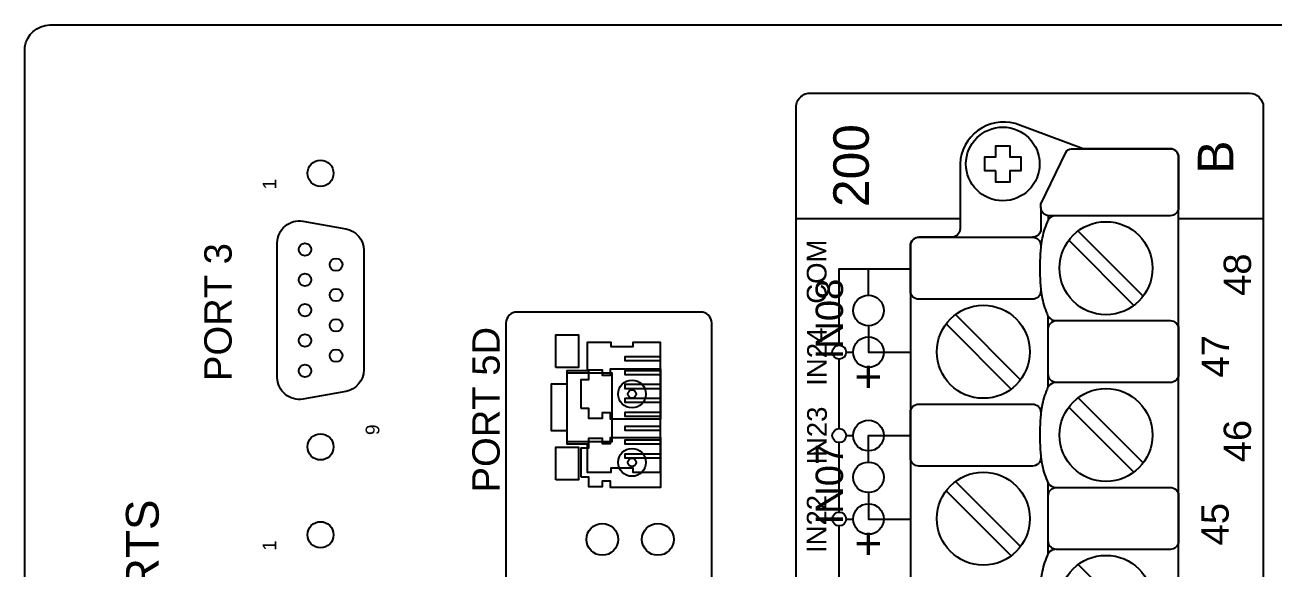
# Model space of a CAD drawing. Extents: x 1 to 47, y 1 to 35.
# Drawn here: x 27.057 to 31.546, y 18.289 to 20.243 of the extents above; entities that cross this region are included whole.
import ezdxf

# ---------------------------------------------------------------- set-up
doc = ezdxf.new("R2010")
doc.units = 0
doc.header["$MEASUREMENT"] = 0
for name, color, linetype in [('2_01__X__NONE', 7, 'CONTINUOUS'), ('2_05__0__PORTS_5C__5D_-_ET', 7, 'CONTINUOUS'), ('2_06__2__PORTS_5C__5D_-_ET', 7, 'CONTINUOUS'), ('2_07__4__PORTS_5C__5D_-_ET', 7, 'CONTINUOUS'), ('4_01__0__EMPTY', 7, 'CONTINUOUS'), ('4_02__1___8__INDEPENDENT_I', 7, 'CONTINUOUS'), ('4_03__2___8__OPTOISOLATED_', 7, 'CONTINUOUS'), ('4_04__4___24__OPTOISOLATED', 7, 'CONTINUOUS'), ('4_05__5___8__INDEPENDENT_I', 7, 'CONTINUOUS'), ('4_06__6___8__INDEPENDENT_I', 7, 'CONTINUOUS'), ('4_07__7___8__OPTOISOLATED_', 7, 'CONTINUOUS'), ('4_08__8___8__OPTOISOLATED_', 7, 'CONTINUOUS'), ('7_00______DWG_', 7, 'CONTINUOUS')]:
    doc.layers.add(name, color=color, linetype=linetype)
doc.styles.add('ARIAL', font='arial.ttf')

msp = doc.modelspace()

# ---------------------------------------------------------------- linework, layer by layer
at = {"layer": '2_01__X__NONE'}
msp.add_lwpolyline([(28.787, 16.9526), (28.787, 15.6651, 0.414211), (28.827, 15.6251), (29.487, 15.6251, 0.414207), (29.527, 15.6651), (29.527, 16.9526, 0.414215), (29.487, 16.9926), (29.477, 16.9926), (29.477, 17.8426), (29.487, 17.8426, 0.414209), (29.527, 17.8826), (29.527, 19.1701, 0.414218), (29.487, 19.2101), (28.827, 19.2101, 0.414218), (28.787, 19.1701), (28.787, 17.8826, 0.414209), (28.827, 17.8426), (28.837, 17.8426), (28.837, 16.9926), (28.827, 16.9926, 0.414218)], format="xyb", close=True, dxfattribs=at)
at = {"layer": '2_05__0__PORTS_5C__5D_-_ET'}
for points in [[(28.9662, 19.0109), (28.9662, 19.1279), (29.0482, 19.1279), (29.0482, 19.0109)], [(29.0072, 18.7824), (28.9512, 18.7824), (28.9512, 18.9524), (29.0072, 18.9524), (29.0072, 18.9994), (29.0802, 18.9994), (29.0802, 19.1019), (29.1647, 19.1019), (29.1647, 19.0864), (29.2447, 19.0864), (29.2447, 19.1019), (29.3422, 19.1019), (29.3422, 18.6329), (29.2447, 18.6329), (29.2447, 18.6484), (29.1647, 18.6484), (29.1647, 18.6329), (29.0802, 18.6329), (29.0802, 18.7354), (29.0072, 18.7354)], [(29.0072, 18.7434), (29.0072, 18.9914), (29.1682, 18.9914), (29.1682, 18.7434)], [(28.9662, 18.6069), (28.9662, 18.7239), (29.0482, 18.7239), (29.0482, 18.6069)]]:
    msp.add_lwpolyline(points, close=True, dxfattribs=at)
for points in [[(29.3422, 19.0345), (29.2152, 19.0345), (29.2152, 19.0502), (29.3422, 19.0502)], [(29.3422, 18.9845), (29.2152, 18.9845), (29.2152, 19.0002), (29.3422, 19.0002)], [(29.3422, 18.9345), (29.2152, 18.9345), (29.2152, 18.9502), (29.3422, 18.9502)], [(29.3422, 18.8845), (29.2152, 18.8845), (29.2152, 18.9002), (29.3422, 18.9002)], [(29.3422, 18.8345), (29.2152, 18.8345), (29.2152, 18.8502), (29.3422, 18.8502)], [(29.3422, 18.7845), (29.2152, 18.7845), (29.2152, 18.8002), (29.3422, 18.8002)], [(29.3422, 18.7345), (29.2152, 18.7345), (29.2152, 18.7502), (29.3422, 18.7502)], [(29.3422, 18.6845), (29.2152, 18.6845), (29.2152, 18.7002), (29.3422, 18.7002)]]:
    msp.add_lwpolyline(points, dxfattribs=at)
for centre in [(29.1333, 18.3924), (29.3333, 18.3923)]:
    msp.add_circle(centre, 0.0571, dxfattribs=at)
at = {"layer": '2_06__2__PORTS_5C__5D_-_ET'}
for points in [[(29.0574, 18.8628), (29.0574, 18.9678), (29.0854, 18.9678), (29.0854, 19.0028), (29.1334, 19.0028), (29.1334, 18.9833), (29.1634, 18.9833), (29.1634, 19.0053), (29.3434, 19.0053), (29.3434, 18.8253), (29.1634, 18.8253), (29.1634, 18.8473), (29.1334, 18.8473), (29.1334, 18.8278), (29.0854, 18.8278), (29.0854, 18.8628)], [(29.0574, 18.6168), (29.0574, 18.7218), (29.0854, 18.7218), (29.0854, 18.7568), (29.1334, 18.7568), (29.1334, 18.7373), (29.1634, 18.7373), (29.1634, 18.7593), (29.3434, 18.7593), (29.3434, 18.5793), (29.1634, 18.5793), (29.1634, 18.6013), (29.1334, 18.6013), (29.1334, 18.5818), (29.0854, 18.5818), (29.0854, 18.6168)]]:
    msp.add_lwpolyline(points, close=True, dxfattribs=at)
for centre, radius in [((29.2404, 18.9153), 0.05), ((29.2404, 18.9153), 0.015), ((29.2404, 18.6693), 0.05), ((29.2404, 18.6693), 0.015), ((29.1333, 18.3924), 0.0571), ((29.3333, 18.3923), 0.0571)]:
    msp.add_circle(centre, radius, dxfattribs=at)
at = {"layer": '2_07__4__PORTS_5C__5D_-_ET'}
for points in [[(28.9662, 19.0109), (28.9662, 19.1279), (29.0482, 19.1279), (29.0482, 19.0109)], [(29.0072, 18.7824), (28.9512, 18.7824), (28.9512, 18.9524), (29.0072, 18.9524), (29.0072, 18.9994), (29.0802, 18.9994), (29.0802, 19.1019), (29.1647, 19.1019), (29.1647, 19.0864), (29.2447, 19.0864), (29.2447, 19.1019), (29.3422, 19.1019), (29.3422, 18.6329), (29.2447, 18.6329), (29.2447, 18.6484), (29.1647, 18.6484), (29.1647, 18.6329), (29.0802, 18.6329), (29.0802, 18.7354), (29.0072, 18.7354)], [(29.0072, 18.7434), (29.0072, 18.9914), (29.1682, 18.9914), (29.1682, 18.7434)], [(28.9662, 18.6069), (28.9662, 18.7239), (29.0482, 18.7239), (29.0482, 18.6069)]]:
    msp.add_lwpolyline(points, close=True, dxfattribs=at)
for points in [[(29.3422, 19.0345), (29.2152, 19.0345), (29.2152, 19.0502), (29.3422, 19.0502)], [(29.3422, 18.9845), (29.2152, 18.9845), (29.2152, 19.0002), (29.3422, 19.0002)], [(29.3422, 18.9345), (29.2152, 18.9345), (29.2152, 18.9502), (29.3422, 18.9502)], [(29.3422, 18.8845), (29.2152, 18.8845), (29.2152, 18.9002), (29.3422, 18.9002)], [(29.3422, 18.8345), (29.2152, 18.8345), (29.2152, 18.8502), (29.3422, 18.8502)], [(29.3422, 18.7845), (29.2152, 18.7845), (29.2152, 18.8002), (29.3422, 18.8002)], [(29.3422, 18.7345), (29.2152, 18.7345), (29.2152, 18.7502), (29.3422, 18.7502)], [(29.3422, 18.6845), (29.2152, 18.6845), (29.2152, 18.7002), (29.3422, 18.7002)]]:
    msp.add_lwpolyline(points, dxfattribs=at)
for centre in [(29.1333, 18.3924), (29.3333, 18.3923)]:
    msp.add_circle(centre, 0.0571, dxfattribs=at)
at = {"layer": '4_01__0__EMPTY'}
msp.add_lwpolyline([(31.1761, 14.7556, 0.414213), (31.2061, 14.7856), (31.2062, 19.7674, 0.414214), (31.1762, 19.7974), (30.8631, 19.7974), (30.6184, 19.8883, 0.480048), (30.4202, 19.7433), (30.4202, 19.5091, -0.414214), (30.3902, 19.4791), (30.272, 19.4791, 0.414212), (30.242, 19.4491), (30.2419, 19.4491), (30.2419, 14.468, 0.414215), (30.2719, 14.438), (30.5848, 14.4381), (30.8296, 14.3472, 0.47859), (31.0281, 14.4922), (31.0281, 14.7256, -0.414214), (31.0581, 14.7556)], format="xyb", close=True, dxfattribs=at)
msp.add_lwpolyline([(30.5491, 19.7179), (30.5088, 19.7179), (30.5088, 19.7678), (30.5491, 19.7678), (30.5491, 19.8079), (30.599, 19.8079), (30.599, 19.7678), (30.639, 19.7678), (30.639, 19.7179), (30.599, 19.7179), (30.599, 19.6777), (30.5491, 19.6777)], close=True, dxfattribs=at)
msp.add_circle((30.5739, 19.7428), 0.1324, dxfattribs=at)
at = {"layer": '4_02__1___8__INDEPENDENT_I'}
for points in [[(31.1761, 14.7556, 0.414213), (31.2061, 14.7856), (31.2062, 19.7674, 0.414214), (31.1762, 19.7974), (30.8631, 19.7974), (30.6184, 19.8883, 0.480048), (30.4202, 19.7433), (30.4202, 19.5091, -0.414214), (30.3902, 19.4791), (30.272, 19.4791, 0.414212), (30.242, 19.4491), (30.2419, 19.4491), (30.2419, 14.468, 0.414215), (30.2719, 14.438), (30.5848, 14.4381), (30.8296, 14.3472, 0.47859), (31.0281, 14.4922), (31.0281, 14.7256, -0.414214), (31.0581, 14.7556)], [(31.206, 19.7707), (31.2062, 19.5864, -0.414214), (31.1762, 19.5564), (30.7391, 19.5564, -0.390527), (30.7108, 19.5864), (30.7108, 19.5986), (30.8005, 19.7845, -0.241514), (30.8205, 19.7974), (31.1762, 19.7974, -0.422157)]]:
    msp.add_lwpolyline(points, format="xyb", close=True, dxfattribs=at)
msp.add_lwpolyline([(30.5491, 19.7179), (30.5088, 19.7179), (30.5088, 19.7678), (30.5491, 19.7678), (30.5491, 19.8079), (30.599, 19.8079), (30.599, 19.7678), (30.639, 19.7678), (30.639, 19.7179), (30.599, 19.7179), (30.599, 19.6777), (30.5491, 19.6777)], close=True, dxfattribs=at)
for points in [[(30.7108, 19.5864), (30.7109, 19.5091, -0.414214), (30.6809, 19.4791)], [(30.7589, 19.5564, 0.127742), (30.7435, 19.5486, 0.081668), (30.7333, 19.533, 0.0591), (30.714, 19.4693, 0.034646), (30.7069, 19.3678, 0.03436), (30.714, 19.2671, 0.0591), (30.7333, 19.2034, 0.081668), (30.7435, 19.1877, 0.191033), (30.7674, 19.1792)], [(30.7107, 19.2941), (30.7107, 19.2862, -0.414214), (30.6807, 19.2562), (30.2719, 19.2562, -0.414214), (30.2419, 19.2862), (30.2419, 19.4491, -0.414214), (30.2719, 19.4791), (30.6807, 19.4791, -0.414214), (30.7107, 19.4491), (30.7107, 19.4423)], [(30.7374, 19.1492, -0.414214), (30.7674, 19.1792), (31.1761, 19.1792, -0.414214), (31.2061, 19.1492), (31.2061, 18.9864, -0.414214), (31.1761, 18.9564), (30.7674, 18.9564, -0.414214), (30.7374, 18.9864)], [(30.7674, 18.9571, 0.191033), (30.7435, 18.9486, 0.081668), (30.7333, 18.933, 0.0591), (30.714, 18.8693, 0.034646), (30.7069, 18.7678, 0.03436), (30.714, 18.6671, 0.0591), (30.7333, 18.6034, 0.081668), (30.7435, 18.5877, 0.191033), (30.7674, 18.5792)], [(30.7107, 18.6941), (30.7107, 18.6862, -0.414214), (30.6807, 18.6562), (30.2719, 18.6562, -0.414214), (30.2419, 18.6862), (30.2419, 18.8491, -0.414214), (30.2719, 18.8791), (30.6807, 18.8791, -0.414214), (30.7107, 18.8491), (30.7107, 18.8422)], [(30.7374, 18.5492, -0.414214), (30.7674, 18.5792), (31.1761, 18.5792, -0.414214), (31.2061, 18.5492), (31.2061, 18.3864, -0.414214), (31.1761, 18.3564), (30.7674, 18.3564, -0.414214), (30.7374, 18.3864)], [(30.7674, 18.3571, 0.191033), (30.7435, 18.3486, 0.081668), (30.7333, 18.333, 0.0591), (30.714, 18.2693, 0.034646), (30.7069, 18.1678, 0.03436), (30.714, 18.0671, 0.0591), (30.7333, 18.0034, 0.081668), (30.7435, 17.9877, 0.191033), (30.7674, 17.9792)]]:
    msp.add_lwpolyline(points, format="xyb", dxfattribs=at)
for points in [[(30.7367, 19.5567), (30.7367, 19.5396)], [(30.8447, 19.5016), (31.0789, 19.2674)], [(30.8113, 19.4681), (31.0455, 19.234)], [(30.0908, 19.2707), (30.0908, 19.3657), (30.2419, 19.3657)], [(30.4038, 19.2009), (30.6379, 18.9667)], [(30.7374, 18.9406), (30.7374, 19.1957)], [(30.0908, 19.1607), (30.0908, 19.0657), (30.2419, 19.0657)], [(30.3703, 19.1675), (30.6045, 18.9333)], [(30.8447, 18.9016), (31.0789, 18.6674)], [(30.8113, 18.8681), (31.0455, 18.634)], [(30.0908, 18.6707), (30.0908, 18.7657), (30.2419, 18.7657)], [(30.4038, 18.6009), (30.6379, 18.3667)], [(30.7374, 18.3406), (30.7374, 18.5957)], [(30.0908, 18.5607), (30.0908, 18.4657), (30.2419, 18.4657)], [(30.3703, 18.5675), (30.6045, 18.3333)], [(30.8447, 18.3016), (31.0789, 18.0674)]]:
    msp.add_lwpolyline(points, dxfattribs=at)
for centre, radius in [((30.5739, 19.7428), 0.1324), ((30.9451, 19.3678), 0.1673), ((30.0908, 19.2157), 0.055), ((30.5041, 19.0671), 0.1673), ((30.9451, 18.7678), 0.1673), ((30.0908, 18.6157), 0.055), ((30.5041, 18.4671), 0.1673), ((30.9451, 18.1678), 0.1673)]:
    msp.add_circle(centre, radius, dxfattribs=at)
at = {"layer": '4_03__2___8__OPTOISOLATED_'}
for points in [[(31.1761, 14.7556, 0.414213), (31.2061, 14.7856), (31.2062, 19.7674, 0.414214), (31.1762, 19.7974), (30.8631, 19.7974), (30.6184, 19.8883, 0.480048), (30.4202, 19.7433), (30.4202, 19.5091, -0.414214), (30.3902, 19.4791), (30.272, 19.4791, 0.414212), (30.242, 19.4491), (30.2419, 19.4491), (30.2419, 14.468, 0.414215), (30.2719, 14.438), (30.5848, 14.4381), (30.8296, 14.3472, 0.47859), (31.0281, 14.4922), (31.0281, 14.7256, -0.414214), (31.0581, 14.7556)], [(31.206, 19.7707), (31.2062, 19.5864, -0.414214), (31.1762, 19.5564), (30.7391, 19.5564, -0.390527), (30.7108, 19.5864), (30.7108, 19.5986), (30.8005, 19.7845, -0.241514), (30.8205, 19.7974), (31.1762, 19.7974, -0.422157)]]:
    msp.add_lwpolyline(points, format="xyb", close=True, dxfattribs=at)
msp.add_lwpolyline([(30.5491, 19.7179), (30.5088, 19.7179), (30.5088, 19.7678), (30.5491, 19.7678), (30.5491, 19.8079), (30.599, 19.8079), (30.599, 19.7678), (30.639, 19.7678), (30.639, 19.7179), (30.599, 19.7179), (30.599, 19.6777), (30.5491, 19.6777)], close=True, dxfattribs=at)
for points in [[(30.7108, 19.5864), (30.7109, 19.5091, -0.414214), (30.6809, 19.4791)], [(30.7589, 19.5564, 0.127742), (30.7435, 19.5486, 0.081668), (30.7333, 19.533, 0.0591), (30.714, 19.4693, 0.034646), (30.7069, 19.3678, 0.03436), (30.714, 19.2671, 0.0591), (30.7333, 19.2034, 0.081668), (30.7435, 19.1877, 0.191033), (30.7674, 19.1792)], [(30.7107, 19.2941), (30.7107, 19.2862, -0.414214), (30.6807, 19.2562), (30.2719, 19.2562, -0.414214), (30.2419, 19.2862), (30.2419, 19.4491, -0.414214), (30.2719, 19.4791), (30.6807, 19.4791, -0.414214), (30.7107, 19.4491), (30.7107, 19.4423)], [(30.7374, 19.1492, -0.414214), (30.7674, 19.1792), (31.1761, 19.1792, -0.414214), (31.2061, 19.1492), (31.2061, 18.9864, -0.414214), (31.1761, 18.9564), (30.7674, 18.9564, -0.414214), (30.7374, 18.9864)], [(30.7674, 18.9571, 0.191033), (30.7435, 18.9486, 0.081668), (30.7333, 18.933, 0.0591), (30.714, 18.8693, 0.034646), (30.7069, 18.7678, 0.03436), (30.714, 18.6671, 0.0591), (30.7333, 18.6034, 0.081668), (30.7435, 18.5877, 0.191033), (30.7674, 18.5792)], [(30.7107, 18.6941), (30.7107, 18.6862, -0.414214), (30.6807, 18.6562), (30.2719, 18.6562, -0.414214), (30.2419, 18.6862), (30.2419, 18.8491, -0.414214), (30.2719, 18.8791), (30.6807, 18.8791, -0.414214), (30.7107, 18.8491), (30.7107, 18.8422)], [(30.7374, 18.5492, -0.414214), (30.7674, 18.5792), (31.1761, 18.5792, -0.414214), (31.2061, 18.5492), (31.2061, 18.3864, -0.414214), (31.1761, 18.3564), (30.7674, 18.3564, -0.414214), (30.7374, 18.3864)], [(30.7674, 18.3571, 0.191033), (30.7435, 18.3486, 0.081668), (30.7333, 18.333, 0.0591), (30.714, 18.2693, 0.034646), (30.7069, 18.1678, 0.03436), (30.714, 18.0671, 0.0591), (30.7333, 18.0034, 0.081668), (30.7435, 17.9877, 0.191033), (30.7674, 17.9792)]]:
    msp.add_lwpolyline(points, format="xyb", dxfattribs=at)
for points in [[(30.7367, 19.5567), (30.7367, 19.5396)], [(30.8447, 19.5016), (31.0789, 19.2674)], [(30.8113, 19.4681), (31.0455, 19.234)], [(30.0908, 19.2707), (30.0908, 19.3657), (30.2419, 19.3657)], [(30.4038, 19.2009), (30.6379, 18.9667)], [(30.7374, 18.9406), (30.7374, 19.1957)], [(30.0908, 19.1607), (30.0908, 19.0657), (30.2419, 19.0657)], [(30.3703, 19.1675), (30.6045, 18.9333)], [(30.8447, 18.9016), (31.0789, 18.6674)], [(30.8113, 18.8681), (31.0455, 18.634)], [(30.0908, 18.6707), (30.0908, 18.7657), (30.2419, 18.7657)], [(30.4038, 18.6009), (30.6379, 18.3667)], [(30.7374, 18.3406), (30.7374, 18.5957)], [(30.0908, 18.5607), (30.0908, 18.4657), (30.2419, 18.4657)], [(30.3703, 18.5675), (30.6045, 18.3333)], [(30.8447, 18.3016), (31.0789, 18.0674)]]:
    msp.add_lwpolyline(points, dxfattribs=at)
for centre, radius in [((30.5739, 19.7428), 0.1324), ((30.9451, 19.3678), 0.1673), ((30.0908, 19.2157), 0.055), ((30.5041, 19.0671), 0.1673), ((30.9451, 18.7678), 0.1673), ((30.0908, 18.6157), 0.055), ((30.5041, 18.4671), 0.1673), ((30.9451, 18.1678), 0.1673)]:
    msp.add_circle(centre, radius, dxfattribs=at)
at = {"layer": '4_04__4___24__OPTOISOLATED'}
for points in [[(31.1761, 14.7556, 0.414213), (31.2061, 14.7856), (31.2062, 19.7674, 0.414214), (31.1762, 19.7974), (30.8631, 19.7974), (30.6184, 19.8883, 0.480048), (30.4202, 19.7433), (30.4202, 19.5091, -0.414214), (30.3902, 19.4791), (30.272, 19.4791, 0.414212), (30.242, 19.4491), (30.2419, 19.4491), (30.2419, 14.468, 0.414215), (30.2719, 14.438), (30.5848, 14.4381), (30.8296, 14.3472, 0.47859), (31.0281, 14.4922), (31.0281, 14.7256, -0.414214), (31.0581, 14.7556)], [(31.206, 19.7707), (31.2062, 19.5864, -0.414214), (31.1762, 19.5564), (30.7391, 19.5564, -0.390527), (30.7108, 19.5864), (30.7108, 19.5986), (30.8005, 19.7845, -0.241514), (30.8205, 19.7974), (31.1762, 19.7974, -0.422157)]]:
    msp.add_lwpolyline(points, format="xyb", close=True, dxfattribs=at)
msp.add_lwpolyline([(30.5491, 19.7179), (30.5088, 19.7179), (30.5088, 19.7678), (30.5491, 19.7678), (30.5491, 19.8079), (30.599, 19.8079), (30.599, 19.7678), (30.639, 19.7678), (30.639, 19.7179), (30.599, 19.7179), (30.599, 19.6777), (30.5491, 19.6777)], close=True, dxfattribs=at)
for points in [[(30.7108, 19.5864), (30.7109, 19.5091, -0.414214), (30.6809, 19.4791)], [(30.7589, 19.5564, 0.127742), (30.7435, 19.5486, 0.081668), (30.7333, 19.533, 0.0591), (30.714, 19.4693, 0.034646), (30.7069, 19.3678, 0.03436), (30.714, 19.2671, 0.0591), (30.7333, 19.2034, 0.081668), (30.7435, 19.1877, 0.191033), (30.7674, 19.1792)], [(30.7107, 19.2941), (30.7107, 19.2862, -0.414214), (30.6807, 19.2562), (30.2719, 19.2562, -0.414214), (30.2419, 19.2862), (30.2419, 19.4491, -0.414214), (30.2719, 19.4791), (30.6807, 19.4791, -0.414214), (30.7107, 19.4491), (30.7107, 19.4423)], [(30.7374, 19.1492, -0.414214), (30.7674, 19.1792), (31.1761, 19.1792, -0.414214), (31.2061, 19.1492), (31.2061, 18.9864, -0.414214), (31.1761, 18.9564), (30.7674, 18.9564, -0.414214), (30.7374, 18.9864)], [(30.7674, 18.9571, 0.191033), (30.7435, 18.9486, 0.081668), (30.7333, 18.933, 0.0591), (30.714, 18.8693, 0.034646), (30.7069, 18.7678, 0.03436), (30.714, 18.6671, 0.0591), (30.7333, 18.6034, 0.081668), (30.7435, 18.5877, 0.191033), (30.7674, 18.5792)], [(30.7107, 18.6941), (30.7107, 18.6862, -0.414214), (30.6807, 18.6562), (30.2719, 18.6562, -0.414214), (30.2419, 18.6862), (30.2419, 18.8491, -0.414214), (30.2719, 18.8791), (30.6807, 18.8791, -0.414214), (30.7107, 18.8491), (30.7107, 18.8422)], [(30.7374, 18.5492, -0.414214), (30.7674, 18.5792), (31.1761, 18.5792, -0.414214), (31.2061, 18.5492), (31.2061, 18.3864, -0.414214), (31.1761, 18.3564), (30.7674, 18.3564, -0.414214), (30.7374, 18.3864)], [(30.7674, 18.3571, 0.191033), (30.7435, 18.3486, 0.081668), (30.7333, 18.333, 0.0591), (30.714, 18.2693, 0.034646), (30.7069, 18.1678, 0.03436), (30.714, 18.0671, 0.0591), (30.7333, 18.0034, 0.081668), (30.7435, 17.9877, 0.191033), (30.7674, 17.9792)]]:
    msp.add_lwpolyline(points, format="xyb", dxfattribs=at)
for points in [[(30.7367, 19.5567), (30.7367, 19.5396)], [(30.8447, 19.5016), (31.0789, 19.2674)], [(30.8113, 19.4681), (31.0455, 19.234)], [(29.9858, 19.0907), (29.9858, 19.3657), (30.2419, 19.3657)], [(30.4038, 19.2009), (30.6379, 18.9667)], [(30.7374, 18.9406), (30.7374, 19.1957)], [(30.3703, 19.1675), (30.6045, 18.9333)], [(29.9858, 18.7907), (29.9858, 19.0407)], [(30.0108, 19.0657), (30.0358, 19.0657)], [(30.1458, 19.0657), (30.2419, 19.0657)], [(30.8447, 18.9016), (31.0789, 18.6674)], [(30.8113, 18.8681), (31.0455, 18.634)], [(30.0108, 18.7657), (30.0358, 18.7657)], [(30.1458, 18.7657), (30.2419, 18.7657)], [(29.9858, 18.4907), (29.9858, 18.7407)], [(30.4038, 18.6009), (30.6379, 18.3667)], [(30.7374, 18.3406), (30.7374, 18.5957)], [(30.3703, 18.5675), (30.6045, 18.3333)], [(30.0108, 18.4657), (30.0358, 18.4657)], [(30.1458, 18.4657), (30.2419, 18.4657)], [(29.9858, 18.1907), (29.9858, 18.4407)], [(30.8447, 18.3016), (31.0789, 18.0674)]]:
    msp.add_lwpolyline(points, dxfattribs=at)
for centre, radius in [((30.5739, 19.7428), 0.1324), ((30.9451, 19.3678), 0.1673), ((30.5041, 19.0671), 0.1673), ((29.9858, 19.0657), 0.025), ((30.0908, 19.0657), 0.055), ((30.9451, 18.7678), 0.1673), ((30.0908, 18.7657), 0.055), ((29.9858, 18.7657), 0.025), ((30.5041, 18.4671), 0.1673), ((30.0908, 18.4657), 0.055), ((29.9858, 18.4657), 0.025), ((30.9451, 18.1678), 0.1673)]:
    msp.add_circle(centre, radius, dxfattribs=at)
at = {"layer": '4_05__5___8__INDEPENDENT_I'}
for points in [[(31.1761, 14.7556, 0.414213), (31.2061, 14.7856), (31.2062, 19.7674, 0.414214), (31.1762, 19.7974), (30.8631, 19.7974), (30.6184, 19.8883, 0.480048), (30.4202, 19.7433), (30.4202, 19.5091, -0.414214), (30.3902, 19.4791), (30.272, 19.4791, 0.414212), (30.242, 19.4491), (30.2419, 19.4491), (30.2419, 14.468, 0.414215), (30.2719, 14.438), (30.5848, 14.4381), (30.8296, 14.3472, 0.47859), (31.0281, 14.4922), (31.0281, 14.7256, -0.414214), (31.0581, 14.7556)], [(31.206, 19.7707), (31.2062, 19.5864, -0.414214), (31.1762, 19.5564), (30.7391, 19.5564, -0.390527), (30.7108, 19.5864), (30.7108, 19.5986), (30.8005, 19.7845, -0.241514), (30.8205, 19.7974), (31.1762, 19.7974, -0.422157)]]:
    msp.add_lwpolyline(points, format="xyb", close=True, dxfattribs=at)
msp.add_lwpolyline([(30.5491, 19.7179), (30.5088, 19.7179), (30.5088, 19.7678), (30.5491, 19.7678), (30.5491, 19.8079), (30.599, 19.8079), (30.599, 19.7678), (30.639, 19.7678), (30.639, 19.7179), (30.599, 19.7179), (30.599, 19.6777), (30.5491, 19.6777)], close=True, dxfattribs=at)
for points in [[(30.7108, 19.5864), (30.7109, 19.5091, -0.414214), (30.6809, 19.4791)], [(30.7589, 19.5564, 0.127742), (30.7435, 19.5486, 0.081668), (30.7333, 19.533, 0.0591), (30.714, 19.4693, 0.034646), (30.7069, 19.3678, 0.03436), (30.714, 19.2671, 0.0591), (30.7333, 19.2034, 0.081668), (30.7435, 19.1877, 0.191033), (30.7674, 19.1792)], [(30.7107, 19.2941), (30.7107, 19.2862, -0.414214), (30.6807, 19.2562), (30.2719, 19.2562, -0.414214), (30.2419, 19.2862), (30.2419, 19.4491, -0.414214), (30.2719, 19.4791), (30.6807, 19.4791, -0.414214), (30.7107, 19.4491), (30.7107, 19.4423)], [(30.7374, 19.1492, -0.414214), (30.7674, 19.1792), (31.1761, 19.1792, -0.414214), (31.2061, 19.1492), (31.2061, 18.9864, -0.414214), (31.1761, 18.9564), (30.7674, 18.9564, -0.414214), (30.7374, 18.9864)], [(30.7674, 18.9571, 0.191033), (30.7435, 18.9486, 0.081668), (30.7333, 18.933, 0.0591), (30.714, 18.8693, 0.034646), (30.7069, 18.7678, 0.03436), (30.714, 18.6671, 0.0591), (30.7333, 18.6034, 0.081668), (30.7435, 18.5877, 0.191033), (30.7674, 18.5792)], [(30.7107, 18.6941), (30.7107, 18.6862, -0.414214), (30.6807, 18.6562), (30.2719, 18.6562, -0.414214), (30.2419, 18.6862), (30.2419, 18.8491, -0.414214), (30.2719, 18.8791), (30.6807, 18.8791, -0.414214), (30.7107, 18.8491), (30.7107, 18.8422)], [(30.7374, 18.5492, -0.414214), (30.7674, 18.5792), (31.1761, 18.5792, -0.414214), (31.2061, 18.5492), (31.2061, 18.3864, -0.414214), (31.1761, 18.3564), (30.7674, 18.3564, -0.414214), (30.7374, 18.3864)], [(30.7674, 18.3571, 0.191033), (30.7435, 18.3486, 0.081668), (30.7333, 18.333, 0.0591), (30.714, 18.2693, 0.034646), (30.7069, 18.1678, 0.03436), (30.714, 18.0671, 0.0591), (30.7333, 18.0034, 0.081668), (30.7435, 17.9877, 0.191033), (30.7674, 17.9792)]]:
    msp.add_lwpolyline(points, format="xyb", dxfattribs=at)
for points in [[(30.7367, 19.5567), (30.7367, 19.5396)], [(30.8447, 19.5016), (31.0789, 19.2674)], [(30.8113, 19.4681), (31.0455, 19.234)], [(30.0908, 19.2707), (30.0908, 19.3657), (30.2419, 19.3657)], [(30.4038, 19.2009), (30.6379, 18.9667)], [(30.7374, 18.9406), (30.7374, 19.1957)], [(30.0908, 19.1607), (30.0908, 19.0657), (30.2419, 19.0657)], [(30.3703, 19.1675), (30.6045, 18.9333)], [(30.8447, 18.9016), (31.0789, 18.6674)], [(30.8113, 18.8681), (31.0455, 18.634)], [(30.0908, 18.6707), (30.0908, 18.7657), (30.2419, 18.7657)], [(30.4038, 18.6009), (30.6379, 18.3667)], [(30.7374, 18.3406), (30.7374, 18.5957)], [(30.0908, 18.5607), (30.0908, 18.4657), (30.2419, 18.4657)], [(30.3703, 18.5675), (30.6045, 18.3333)], [(30.8447, 18.3016), (31.0789, 18.0674)]]:
    msp.add_lwpolyline(points, dxfattribs=at)
for centre, radius in [((30.5739, 19.7428), 0.1324), ((30.9451, 19.3678), 0.1673), ((30.0908, 19.2157), 0.055), ((30.5041, 19.0671), 0.1673), ((30.9451, 18.7678), 0.1673), ((30.0908, 18.6157), 0.055), ((30.5041, 18.4671), 0.1673), ((30.9451, 18.1678), 0.1673)]:
    msp.add_circle(centre, radius, dxfattribs=at)
at = {"layer": '4_06__6___8__INDEPENDENT_I'}
for points in [[(31.1761, 14.7556, 0.414213), (31.2061, 14.7856), (31.2062, 19.7674, 0.414214), (31.1762, 19.7974), (30.8631, 19.7974), (30.6184, 19.8883, 0.480048), (30.4202, 19.7433), (30.4202, 19.5091, -0.414214), (30.3902, 19.4791), (30.272, 19.4791, 0.414212), (30.242, 19.4491), (30.2419, 19.4491), (30.2419, 14.468, 0.414215), (30.2719, 14.438), (30.5848, 14.4381), (30.8296, 14.3472, 0.47859), (31.0281, 14.4922), (31.0281, 14.7256, -0.414214), (31.0581, 14.7556)], [(31.206, 19.7707), (31.2062, 19.5864, -0.414214), (31.1762, 19.5564), (30.7391, 19.5564, -0.390527), (30.7108, 19.5864), (30.7108, 19.5986), (30.8005, 19.7845, -0.241514), (30.8205, 19.7974), (31.1762, 19.7974, -0.422157)]]:
    msp.add_lwpolyline(points, format="xyb", close=True, dxfattribs=at)
msp.add_lwpolyline([(30.5491, 19.7179), (30.5088, 19.7179), (30.5088, 19.7678), (30.5491, 19.7678), (30.5491, 19.8079), (30.599, 19.8079), (30.599, 19.7678), (30.639, 19.7678), (30.639, 19.7179), (30.599, 19.7179), (30.599, 19.6777), (30.5491, 19.6777)], close=True, dxfattribs=at)
for points in [[(30.7108, 19.5864), (30.7109, 19.5091, -0.414214), (30.6809, 19.4791)], [(30.7589, 19.5564, 0.127742), (30.7435, 19.5486, 0.081668), (30.7333, 19.533, 0.0591), (30.714, 19.4693, 0.034646), (30.7069, 19.3678, 0.03436), (30.714, 19.2671, 0.0591), (30.7333, 19.2034, 0.081668), (30.7435, 19.1877, 0.191033), (30.7674, 19.1792)], [(30.7107, 19.2941), (30.7107, 19.2862, -0.414214), (30.6807, 19.2562), (30.2719, 19.2562, -0.414214), (30.2419, 19.2862), (30.2419, 19.4491, -0.414214), (30.2719, 19.4791), (30.6807, 19.4791, -0.414214), (30.7107, 19.4491), (30.7107, 19.4423)], [(30.7374, 19.1492, -0.414214), (30.7674, 19.1792), (31.1761, 19.1792, -0.414214), (31.2061, 19.1492), (31.2061, 18.9864, -0.414214), (31.1761, 18.9564), (30.7674, 18.9564, -0.414214), (30.7374, 18.9864)], [(30.7674, 18.9571, 0.191033), (30.7435, 18.9486, 0.081668), (30.7333, 18.933, 0.0591), (30.714, 18.8693, 0.034646), (30.7069, 18.7678, 0.03436), (30.714, 18.6671, 0.0591), (30.7333, 18.6034, 0.081668), (30.7435, 18.5877, 0.191033), (30.7674, 18.5792)], [(30.7107, 18.6941), (30.7107, 18.6862, -0.414214), (30.6807, 18.6562), (30.2719, 18.6562, -0.414214), (30.2419, 18.6862), (30.2419, 18.8491, -0.414214), (30.2719, 18.8791), (30.6807, 18.8791, -0.414214), (30.7107, 18.8491), (30.7107, 18.8422)], [(30.7374, 18.5492, -0.414214), (30.7674, 18.5792), (31.1761, 18.5792, -0.414214), (31.2061, 18.5492), (31.2061, 18.3864, -0.414214), (31.1761, 18.3564), (30.7674, 18.3564, -0.414214), (30.7374, 18.3864)], [(30.7674, 18.3571, 0.191033), (30.7435, 18.3486, 0.081668), (30.7333, 18.333, 0.0591), (30.714, 18.2693, 0.034646), (30.7069, 18.1678, 0.03436), (30.714, 18.0671, 0.0591), (30.7333, 18.0034, 0.081668), (30.7435, 17.9877, 0.191033), (30.7674, 17.9792)]]:
    msp.add_lwpolyline(points, format="xyb", dxfattribs=at)
for points in [[(30.7367, 19.5567), (30.7367, 19.5396)], [(30.8447, 19.5016), (31.0789, 19.2674)], [(30.8113, 19.4681), (31.0455, 19.234)], [(30.0908, 19.2707), (30.0908, 19.3657), (30.2419, 19.3657)], [(30.4038, 19.2009), (30.6379, 18.9667)], [(30.7374, 18.9406), (30.7374, 19.1957)], [(30.0908, 19.1607), (30.0908, 19.0657), (30.2419, 19.0657)], [(30.3703, 19.1675), (30.6045, 18.9333)], [(30.8447, 18.9016), (31.0789, 18.6674)], [(30.8113, 18.8681), (31.0455, 18.634)], [(30.0908, 18.6707), (30.0908, 18.7657), (30.2419, 18.7657)], [(30.4038, 18.6009), (30.6379, 18.3667)], [(30.7374, 18.3406), (30.7374, 18.5957)], [(30.0908, 18.5607), (30.0908, 18.4657), (30.2419, 18.4657)], [(30.3703, 18.5675), (30.6045, 18.3333)], [(30.8447, 18.3016), (31.0789, 18.0674)]]:
    msp.add_lwpolyline(points, dxfattribs=at)
for centre, radius in [((30.5739, 19.7428), 0.1324), ((30.9451, 19.3678), 0.1673), ((30.0908, 19.2157), 0.055), ((30.5041, 19.0671), 0.1673), ((30.9451, 18.7678), 0.1673), ((30.0908, 18.6157), 0.055), ((30.5041, 18.4671), 0.1673), ((30.9451, 18.1678), 0.1673)]:
    msp.add_circle(centre, radius, dxfattribs=at)
at = {"layer": '4_07__7___8__OPTOISOLATED_'}
for points in [[(31.1761, 14.7556, 0.414213), (31.2061, 14.7856), (31.2062, 19.7674, 0.414214), (31.1762, 19.7974), (30.8631, 19.7974), (30.6184, 19.8883, 0.480048), (30.4202, 19.7433), (30.4202, 19.5091, -0.414214), (30.3902, 19.4791), (30.272, 19.4791, 0.414212), (30.242, 19.4491), (30.2419, 19.4491), (30.2419, 14.468, 0.414215), (30.2719, 14.438), (30.5848, 14.4381), (30.8296, 14.3472, 0.47859), (31.0281, 14.4922), (31.0281, 14.7256, -0.414214), (31.0581, 14.7556)], [(31.206, 19.7707), (31.2062, 19.5864, -0.414214), (31.1762, 19.5564), (30.7391, 19.5564, -0.390527), (30.7108, 19.5864), (30.7108, 19.5986), (30.8005, 19.7845, -0.241514), (30.8205, 19.7974), (31.1762, 19.7974, -0.422157)]]:
    msp.add_lwpolyline(points, format="xyb", close=True, dxfattribs=at)
msp.add_lwpolyline([(30.5491, 19.7179), (30.5088, 19.7179), (30.5088, 19.7678), (30.5491, 19.7678), (30.5491, 19.8079), (30.599, 19.8079), (30.599, 19.7678), (30.639, 19.7678), (30.639, 19.7179), (30.599, 19.7179), (30.599, 19.6777), (30.5491, 19.6777)], close=True, dxfattribs=at)
for points in [[(30.7108, 19.5864), (30.7109, 19.5091, -0.414214), (30.6809, 19.4791)], [(30.7589, 19.5564, 0.127742), (30.7435, 19.5486, 0.081668), (30.7333, 19.533, 0.0591), (30.714, 19.4693, 0.034646), (30.7069, 19.3678, 0.03436), (30.714, 19.2671, 0.0591), (30.7333, 19.2034, 0.081668), (30.7435, 19.1877, 0.191033), (30.7674, 19.1792)], [(30.7107, 19.2941), (30.7107, 19.2862, -0.414214), (30.6807, 19.2562), (30.2719, 19.2562, -0.414214), (30.2419, 19.2862), (30.2419, 19.4491, -0.414214), (30.2719, 19.4791), (30.6807, 19.4791, -0.414214), (30.7107, 19.4491), (30.7107, 19.4423)], [(30.7374, 19.1492, -0.414214), (30.7674, 19.1792), (31.1761, 19.1792, -0.414214), (31.2061, 19.1492), (31.2061, 18.9864, -0.414214), (31.1761, 18.9564), (30.7674, 18.9564, -0.414214), (30.7374, 18.9864)], [(30.7674, 18.9571, 0.191033), (30.7435, 18.9486, 0.081668), (30.7333, 18.933, 0.0591), (30.714, 18.8693, 0.034646), (30.7069, 18.7678, 0.03436), (30.714, 18.6671, 0.0591), (30.7333, 18.6034, 0.081668), (30.7435, 18.5877, 0.191033), (30.7674, 18.5792)], [(30.7107, 18.6941), (30.7107, 18.6862, -0.414214), (30.6807, 18.6562), (30.2719, 18.6562, -0.414214), (30.2419, 18.6862), (30.2419, 18.8491, -0.414214), (30.2719, 18.8791), (30.6807, 18.8791, -0.414214), (30.7107, 18.8491), (30.7107, 18.8422)], [(30.7374, 18.5492, -0.414214), (30.7674, 18.5792), (31.1761, 18.5792, -0.414214), (31.2061, 18.5492), (31.2061, 18.3864, -0.414214), (31.1761, 18.3564), (30.7674, 18.3564, -0.414214), (30.7374, 18.3864)], [(30.7674, 18.3571, 0.191033), (30.7435, 18.3486, 0.081668), (30.7333, 18.333, 0.0591), (30.714, 18.2693, 0.034646), (30.7069, 18.1678, 0.03436), (30.714, 18.0671, 0.0591), (30.7333, 18.0034, 0.081668), (30.7435, 17.9877, 0.191033), (30.7674, 17.9792)]]:
    msp.add_lwpolyline(points, format="xyb", dxfattribs=at)
for points in [[(30.7367, 19.5567), (30.7367, 19.5396)], [(30.8447, 19.5016), (31.0789, 19.2674)], [(30.8113, 19.4681), (31.0455, 19.234)], [(30.0908, 19.2707), (30.0908, 19.3657), (30.2419, 19.3657)], [(30.4038, 19.2009), (30.6379, 18.9667)], [(30.7374, 18.9406), (30.7374, 19.1957)], [(30.0908, 19.1607), (30.0908, 19.0657), (30.2419, 19.0657)], [(30.3703, 19.1675), (30.6045, 18.9333)], [(30.8447, 18.9016), (31.0789, 18.6674)], [(30.8113, 18.8681), (31.0455, 18.634)], [(30.0908, 18.6707), (30.0908, 18.7657), (30.2419, 18.7657)], [(30.4038, 18.6009), (30.6379, 18.3667)], [(30.7374, 18.3406), (30.7374, 18.5957)], [(30.0908, 18.5607), (30.0908, 18.4657), (30.2419, 18.4657)], [(30.3703, 18.5675), (30.6045, 18.3333)], [(30.8447, 18.3016), (31.0789, 18.0674)]]:
    msp.add_lwpolyline(points, dxfattribs=at)
for centre, radius in [((30.5739, 19.7428), 0.1324), ((30.9451, 19.3678), 0.1673), ((30.0908, 19.2157), 0.055), ((30.5041, 19.0671), 0.1673), ((30.9451, 18.7678), 0.1673), ((30.0908, 18.6157), 0.055), ((30.5041, 18.4671), 0.1673), ((30.9451, 18.1678), 0.1673)]:
    msp.add_circle(centre, radius, dxfattribs=at)
at = {"layer": '4_08__8___8__OPTOISOLATED_'}
for points in [[(31.1761, 14.7556, 0.414213), (31.2061, 14.7856), (31.2062, 19.7674, 0.414214), (31.1762, 19.7974), (30.8631, 19.7974), (30.6184, 19.8883, 0.480048), (30.4202, 19.7433), (30.4202, 19.5091, -0.414214), (30.3902, 19.4791), (30.272, 19.4791, 0.414212), (30.242, 19.4491), (30.2419, 19.4491), (30.2419, 14.468, 0.414215), (30.2719, 14.438), (30.5848, 14.4381), (30.8296, 14.3472, 0.47859), (31.0281, 14.4922), (31.0281, 14.7256, -0.414214), (31.0581, 14.7556)], [(31.206, 19.7707), (31.2062, 19.5864, -0.414214), (31.1762, 19.5564), (30.7391, 19.5564, -0.390527), (30.7108, 19.5864), (30.7108, 19.5986), (30.8005, 19.7845, -0.241514), (30.8205, 19.7974), (31.1762, 19.7974, -0.422157)]]:
    msp.add_lwpolyline(points, format="xyb", close=True, dxfattribs=at)
msp.add_lwpolyline([(30.5491, 19.7179), (30.5088, 19.7179), (30.5088, 19.7678), (30.5491, 19.7678), (30.5491, 19.8079), (30.599, 19.8079), (30.599, 19.7678), (30.639, 19.7678), (30.639, 19.7179), (30.599, 19.7179), (30.599, 19.6777), (30.5491, 19.6777)], close=True, dxfattribs=at)
for points in [[(30.7108, 19.5864), (30.7109, 19.5091, -0.414214), (30.6809, 19.4791)], [(30.7589, 19.5564, 0.127742), (30.7435, 19.5486, 0.081668), (30.7333, 19.533, 0.0591), (30.714, 19.4693, 0.034646), (30.7069, 19.3678, 0.03436), (30.714, 19.2671, 0.0591), (30.7333, 19.2034, 0.081668), (30.7435, 19.1877, 0.191033), (30.7674, 19.1792)], [(30.7107, 19.2941), (30.7107, 19.2862, -0.414214), (30.6807, 19.2562), (30.2719, 19.2562, -0.414214), (30.2419, 19.2862), (30.2419, 19.4491, -0.414214), (30.2719, 19.4791), (30.6807, 19.4791, -0.414214), (30.7107, 19.4491), (30.7107, 19.4423)], [(30.7374, 19.1492, -0.414214), (30.7674, 19.1792), (31.1761, 19.1792, -0.414214), (31.2061, 19.1492), (31.2061, 18.9864, -0.414214), (31.1761, 18.9564), (30.7674, 18.9564, -0.414214), (30.7374, 18.9864)], [(30.7674, 18.9571, 0.191033), (30.7435, 18.9486, 0.081668), (30.7333, 18.933, 0.0591), (30.714, 18.8693, 0.034646), (30.7069, 18.7678, 0.03436), (30.714, 18.6671, 0.0591), (30.7333, 18.6034, 0.081668), (30.7435, 18.5877, 0.191033), (30.7674, 18.5792)], [(30.7107, 18.6941), (30.7107, 18.6862, -0.414214), (30.6807, 18.6562), (30.2719, 18.6562, -0.414214), (30.2419, 18.6862), (30.2419, 18.8491, -0.414214), (30.2719, 18.8791), (30.6807, 18.8791, -0.414214), (30.7107, 18.8491), (30.7107, 18.8422)], [(30.7374, 18.5492, -0.414214), (30.7674, 18.5792), (31.1761, 18.5792, -0.414214), (31.2061, 18.5492), (31.2061, 18.3864, -0.414214), (31.1761, 18.3564), (30.7674, 18.3564, -0.414214), (30.7374, 18.3864)], [(30.7674, 18.3571, 0.191033), (30.7435, 18.3486, 0.081668), (30.7333, 18.333, 0.0591), (30.714, 18.2693, 0.034646), (30.7069, 18.1678, 0.03436), (30.714, 18.0671, 0.0591), (30.7333, 18.0034, 0.081668), (30.7435, 17.9877, 0.191033), (30.7674, 17.9792)]]:
    msp.add_lwpolyline(points, format="xyb", dxfattribs=at)
for points in [[(30.7367, 19.5567), (30.7367, 19.5396)], [(30.8447, 19.5016), (31.0789, 19.2674)], [(30.8113, 19.4681), (31.0455, 19.234)], [(30.0908, 19.2707), (30.0908, 19.3657), (30.2419, 19.3657)], [(30.4038, 19.2009), (30.6379, 18.9667)], [(30.7374, 18.9406), (30.7374, 19.1957)], [(30.0908, 19.1607), (30.0908, 19.0657), (30.2419, 19.0657)], [(30.3703, 19.1675), (30.6045, 18.9333)], [(30.8447, 18.9016), (31.0789, 18.6674)], [(30.8113, 18.8681), (31.0455, 18.634)], [(30.0908, 18.6707), (30.0908, 18.7657), (30.2419, 18.7657)], [(30.4038, 18.6009), (30.6379, 18.3667)], [(30.7374, 18.3406), (30.7374, 18.5957)], [(30.0908, 18.5607), (30.0908, 18.4657), (30.2419, 18.4657)], [(30.3703, 18.5675), (30.6045, 18.3333)], [(30.8447, 18.3016), (31.0789, 18.0674)]]:
    msp.add_lwpolyline(points, dxfattribs=at)
for centre, radius in [((30.5739, 19.7428), 0.1324), ((30.9451, 19.3678), 0.1673), ((30.0908, 19.2157), 0.055), ((30.5041, 19.0671), 0.1673), ((30.9451, 18.7678), 0.1673), ((30.0908, 18.6157), 0.055), ((30.5041, 18.4671), 0.1673), ((30.9451, 18.1678), 0.1673)]:
    msp.add_circle(centre, radius, dxfattribs=at)
at = {"layer": '7_00______DWG_'}
for points in [[(27.057, 3.0726), (27.057, 20.1626, -0.377157), (27.147, 20.2426), (35.427, 20.2426, -0.414213), (35.517, 20.1526), (35.517, 3.0826, -0.414213), (35.427, 2.9926), (27.147, 2.9926, -0.377161)], [(29.831, 3.2868), (29.831, 19.9471, -0.468367), (29.891, 19.9971), (31.461, 19.9971, -0.414132), (31.511, 19.9471), (31.511, 3.2868, -0.414214), (31.461, 3.2368), (29.881, 3.2368, -0.414287)], [(27.9646, 18.9749), (27.9646, 19.4592, -0.46318), (28.057, 19.5371), (28.2105, 19.5096, -0.363045), (28.2756, 19.4321), (28.2756, 19.002, -0.360245), (28.2106, 18.9241), (28.057, 18.897, -0.463312)]]:
    msp.add_lwpolyline(points, format="xyb", close=True, dxfattribs=at)
for points in [[(29.831, 19.547), (30.4202, 19.547)], [(31.2062, 19.547), (31.511, 19.547)]]:
    msp.add_lwpolyline(points, dxfattribs=at)
for centre, radius in [((28.12, 19.7091), 0.047), ((28.0642, 19.4352), 0.0225), ((28.176, 19.3806), 0.0225), ((28.0642, 19.3261), 0.0225), ((28.176, 19.2716), 0.0225), ((28.0642, 19.217), 0.0225), ((28.176, 19.1625), 0.0225), ((28.0642, 19.108), 0.0225), ((28.176, 19.0535), 0.0225), ((28.0642, 18.9989), 0.0225), ((28.12, 18.7251), 0.047), ((28.12, 18.4091), 0.047)]:
    msp.add_circle(centre, radius, dxfattribs=at)

# ---------------------------------------------------------------- texts
at = {"layer": '4_02__1___8__INDEPENDENT_I', "style": 'ARIAL'}
for s, height, p in [('IN08', 0.09833, (29.9992, 19.04)), ('+', 0.118, (30.1476, 18.9287)), ('IN07', 0.09833, (29.9992, 18.4461)), ('+', 0.118, (30.1476, 18.3287))]:
    msp.add_text(s, height=height, rotation=90, dxfattribs=at).set_placement(p)
at = {"layer": '4_03__2___8__OPTOISOLATED_', "style": 'ARIAL'}
for s, p in [('IN08', (29.9992, 19.04)), ('IN07', (29.9992, 18.4461))]:
    msp.add_text(s, height=0.09833, rotation=90, dxfattribs=at).set_placement(p)
at = {"layer": '4_04__4___24__OPTOISOLATED', "style": 'ARIAL'}
for s, p in [('COM', (29.9399, 19.24)), ('IN24', (29.9411, 18.945)), ('IN23', (29.9411, 18.6612)), ('IN22', (29.9399, 18.3434))]:
    msp.add_text(s, height=0.0708, rotation=90, dxfattribs=at).set_placement(p)
at = {"layer": '4_05__5___8__INDEPENDENT_I', "style": 'ARIAL'}
for s, height, p in [('IN08', 0.09833, (29.9992, 19.04)), ('+', 0.118, (30.1476, 18.9287)), ('IN07', 0.09833, (29.9992, 18.4461)), ('+', 0.118, (30.1476, 18.3287))]:
    msp.add_text(s, height=height, rotation=90, dxfattribs=at).set_placement(p)
at = {"layer": '4_06__6___8__INDEPENDENT_I', "style": 'ARIAL'}
for s, height, p in [('IN08', 0.09833, (29.9992, 19.04)), ('+', 0.118, (30.1476, 18.9287)), ('IN07', 0.09833, (29.9992, 18.4461)), ('+', 0.118, (30.1476, 18.3287))]:
    msp.add_text(s, height=height, rotation=90, dxfattribs=at).set_placement(p)
at = {"layer": '4_07__7___8__OPTOISOLATED_', "style": 'ARIAL'}
for s, p in [('IN08', (29.9992, 19.04)), ('IN07', (29.9992, 18.4461))]:
    msp.add_text(s, height=0.09833, rotation=90, dxfattribs=at).set_placement(p)
at = {"layer": '4_08__8___8__OPTOISOLATED_', "style": 'ARIAL'}
for s, p in [('IN08', (29.9992, 19.04)), ('IN07', (29.9992, 18.4461))]:
    msp.add_text(s, height=0.09833, rotation=90, dxfattribs=at).set_placement(p)
at = {"layer": '7_00______DWG_', "style": 'ARIAL'}
for s, height, p in [('200', 0.12783, (30.0922, 19.5879)), ('B', 0.1278, (31.4031, 19.708)), ('1', 0.0492, (27.9609, 19.6512)), ('PORT 3', 0.09833, (27.8003, 18.962)), ('48', 0.09833, (31.4667, 19.268)), ('PORT 5D', 0.09833, (28.7644, 18.5613)), ('47', 0.09833, (31.3878, 18.9744)), ('46', 0.09833, (31.4667, 18.6697)), ('9', 0.0492, (28.3316, 18.7676)), ('232 PORTS', 0.118, (27.5381, 17.6473)), ('45', 0.09833, (31.3862, 18.3708)), ('1', 0.0492, (27.9609, 18.3512))]:
    msp.add_text(s, height=height, rotation=90, dxfattribs=at).set_placement(p)

doc.saveas('drawing.dxf')
